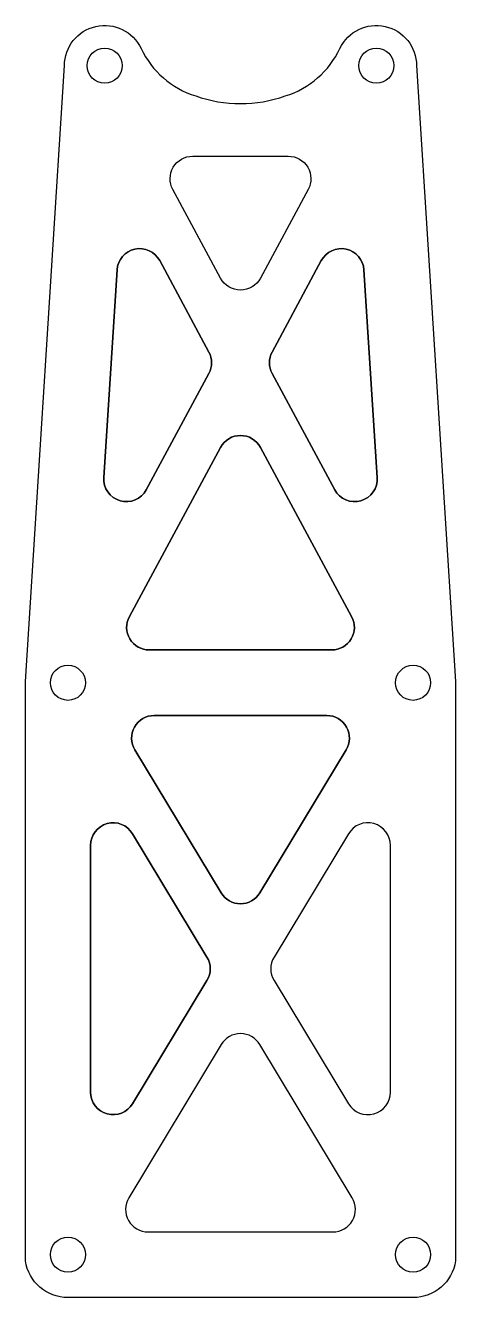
# Model space of a CAD drawing. Header units: millimetres. Extents: x -19 to 19, y -29 to 83.
import ezdxf

# ---------------------------------------------------------------- set-up
doc = ezdxf.new("R2010")
doc.units = ezdxf.units.MM
doc.layers.get('0').update_dxf_attribs({"linetype": 'CONTINUOUS'})

msp = doc.modelspace()

# ---------------------------------------------------------------- linework, layer by layer
for points in [[(15.25, -29.04), (-15.25, -29.04, -0.372175), (-19, -25.8), (-19, 25.37), (-15.55, 79.75, -0.799687), (-8.79, 81.27, 0.208844), (-3.96, 77.07, 0.16978), (3.96, 77.07, 0.208844), (8.79, 81.27, -0.799687), (15.55, 79.75), (19, 25.37), (19, -25.8, -0.372175)], [(-15.25, -29.04, -0.372175), (-19, -25.8), (-19, 25.37), (-15.55, 79.75, -0.799687), (-8.79, 81.27, 0.208844), (-3.96, 77.07, 0.16978), (3.96, 77.07, 0.208844), (8.79, 81.27, -0.799687), (15.55, 79.75), (19, 25.37), (19, -25.8, -0.372175), (15.25, -29.04)], [(1.76, 60.98, -0.596694), (-1.76, 60.98), (-5.98, 68.8, -0.567799), (-4.22, 71.75), (4.22, 71.75, -0.567799), (5.98, 68.8)], [(-5.98, 68.8, -0.567799), (-4.22, 71.75), (4.22, 71.75, -0.567799), (5.98, 68.8), (1.76, 60.98, -0.596694), (-1.76, 60.98)], [(-2.79, 54.46), (-7.14, 62.54, 0.753323), (-10.9, 61.72), (-12.08, 43.38, 0.804961), (-8.32, 42.3), (-2.79, 52.56, 0.252588)], [(-2.79, 54.46, -0.252588), (-2.79, 52.56), (-8.32, 42.3, -0.804961), (-12.08, 43.38), (-10.9, 61.72, -0.753323), (-7.14, 62.54)], [(7.14, 62.54), (2.79, 54.46, 0.252588), (2.79, 52.56), (8.32, 42.3, 0.804961), (12.08, 43.38), (10.9, 61.72, 0.753323)], [(7.14, 62.54, -0.753323), (10.9, 61.72), (12.08, 43.38, -0.804961), (8.32, 42.3), (2.79, 52.56, -0.252588), (2.79, 54.46)], [(-8.06, 28.15), (8.06, 28.15, 0.567799), (9.82, 31.09), (1.76, 46.04, 0.596694), (-1.76, 46.04), (-9.82, 31.09, 0.567799)], [(-1.76, 46.04, -0.596694), (1.76, 46.04), (9.82, 31.09, -0.567799), (8.06, 28.15), (-8.06, 28.15, -0.567799), (-9.82, 31.09)], [(7.62, 22.36), (-7.62, 22.36, 0.583945), (-9.33, 19.32), (-1.71, 6.7, 0.564273), (1.71, 6.7), (9.33, 19.32, 0.583945)], [(-9.33, 19.32, -0.583945), (-7.62, 22.36), (7.62, 22.36, -0.583945), (9.33, 19.32), (1.71, 6.7, -0.564273), (-1.71, 6.7)], [(-13.25, 10.89), (-13.25, -10.89, 0.759521), (-9.54, -11.92), (-2.96, -1.03, 0.27855), (-2.96, 1.03), (-9.54, 11.92, 0.759521)], [(-9.54, -11.92, -0.759521), (-13.25, -10.89), (-13.25, 10.89, -0.759521), (-9.54, 11.92), (-2.96, 1.03, -0.27855), (-2.96, -1.03)], [(13.25, -10.89), (13.25, 10.89, 0.759521), (9.54, 11.92), (2.96, 1.03, 0.27855), (2.96, -1.03), (9.54, -11.92, 0.759521)], [(13.25, -10.89), (13.25, 10.89, 0.759521), (9.54, 11.92), (2.96, 1.03, 0.27855), (2.96, -1.03), (9.54, -11.92, 0.759521)], [(-8.16, -23.25), (8.16, -23.25, 0.583945), (9.87, -20.22), (1.71, -6.7, 0.564273), (-1.71, -6.7), (-9.87, -20.22, 0.583945)], [(9.87, -20.22), (1.71, -6.7, 0.564273), (-1.71, -6.7), (-9.87, -20.22, 0.583945), (-8.16, -23.25), (8.16, -23.25, 0.583945)]]:
    msp.add_lwpolyline(points, format="xyb", close=True)
for centre in [(-12, 79.75), (-12, 79.75), (12, 79.75), (12, 79.75), (-15.25, 25.25), (-15.25, 25.25), (15.25, 25.25), (15.25, 25.25), (-15.25, -25.25), (-15.25, -25.25), (15.25, -25.25), (15.25, -25.25)]:
    msp.add_circle(centre, 1.55)

doc.saveas('drawing.dxf')
